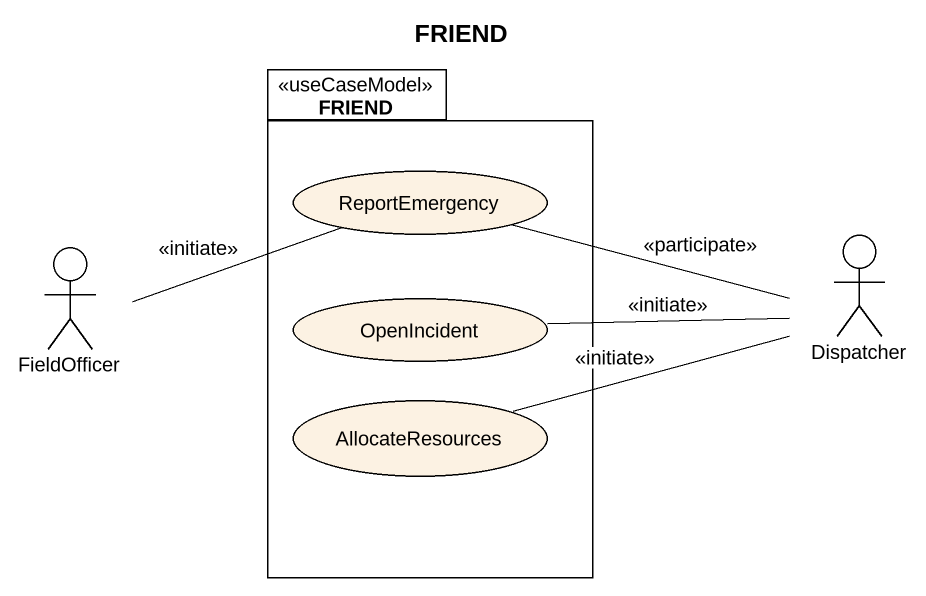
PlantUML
@startuml
title FRIEND
package FRIEND <<useCaseModel>> {
  usecase ReportEmergency
  usecase OpenIncident
  usecase AllocateResources
}
actor FieldOfficer
actor Dispatcher
FieldOfficer -right- ReportEmergency : <<initiate>>
Dispatcher -left- ReportEmergency : <<participate>>
OpenIncident -right- Dispatcher : <<initiate>>
AllocateResources -right- Dispatcher : <<initiate>>
@enduml
